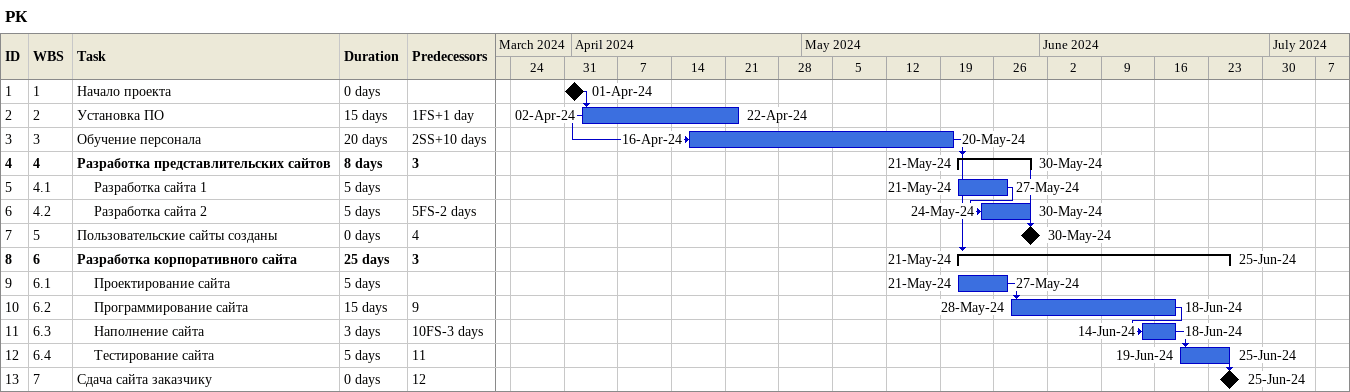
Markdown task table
РК

| ID | WBS | Task | Duration | Start | Finish | Predecessors |
|---|---|---|---|---|---|---|
| 1 | 1 | Начало проекта | 0d | 2024-04-01 | 2024-04-01 |  |
| 2 | 2 | Установка ПО | 15d | 2024-04-02 | 2024-04-22 | 1FS+1d |
| 3 | 3 | Обучение персонала | 20d | 2024-04-16 | 2024-05-20 | 2SS+10d |
| 4 | 4 | **Разработка представлительских сайтов** | 8d | 2024-05-21 | 2024-05-30 | 3 |
| 5 | 4.1 | Разработка сайта 1 | 5d | 2024-05-21 | 2024-05-27 |  |
| 6 | 4.2 | Разработка сайта 2 | 5d | 2024-05-24 | 2024-05-30 | 5FS-2d |
| 7 | 5 | Пользовательские сайты созданы | 0d | 2024-05-30 | 2024-05-30 | 4 |
| 8 | 6 | **Разработка корпоративного сайта** | 25d | 2024-05-21 | 2024-06-25 | 3 |
| 9 | 6.1 | Проектирование сайта | 5d | 2024-05-21 | 2024-05-27 |  |
| 10 | 6.2 | Программирование сайта | 15d | 2024-05-28 | 2024-06-18 | 9 |
| 11 | 6.3 | Наполнение сайта | 3d | 2024-06-14 | 2024-06-18 | 10FS-3d |
| 12 | 6.4 | Тестирование сайта | 5d | 2024-06-19 | 2024-06-25 | 11 |
| 13 | 7 | Сдача сайта заказчику | 0d | 2024-06-25 | 2024-06-25 | 12 |
